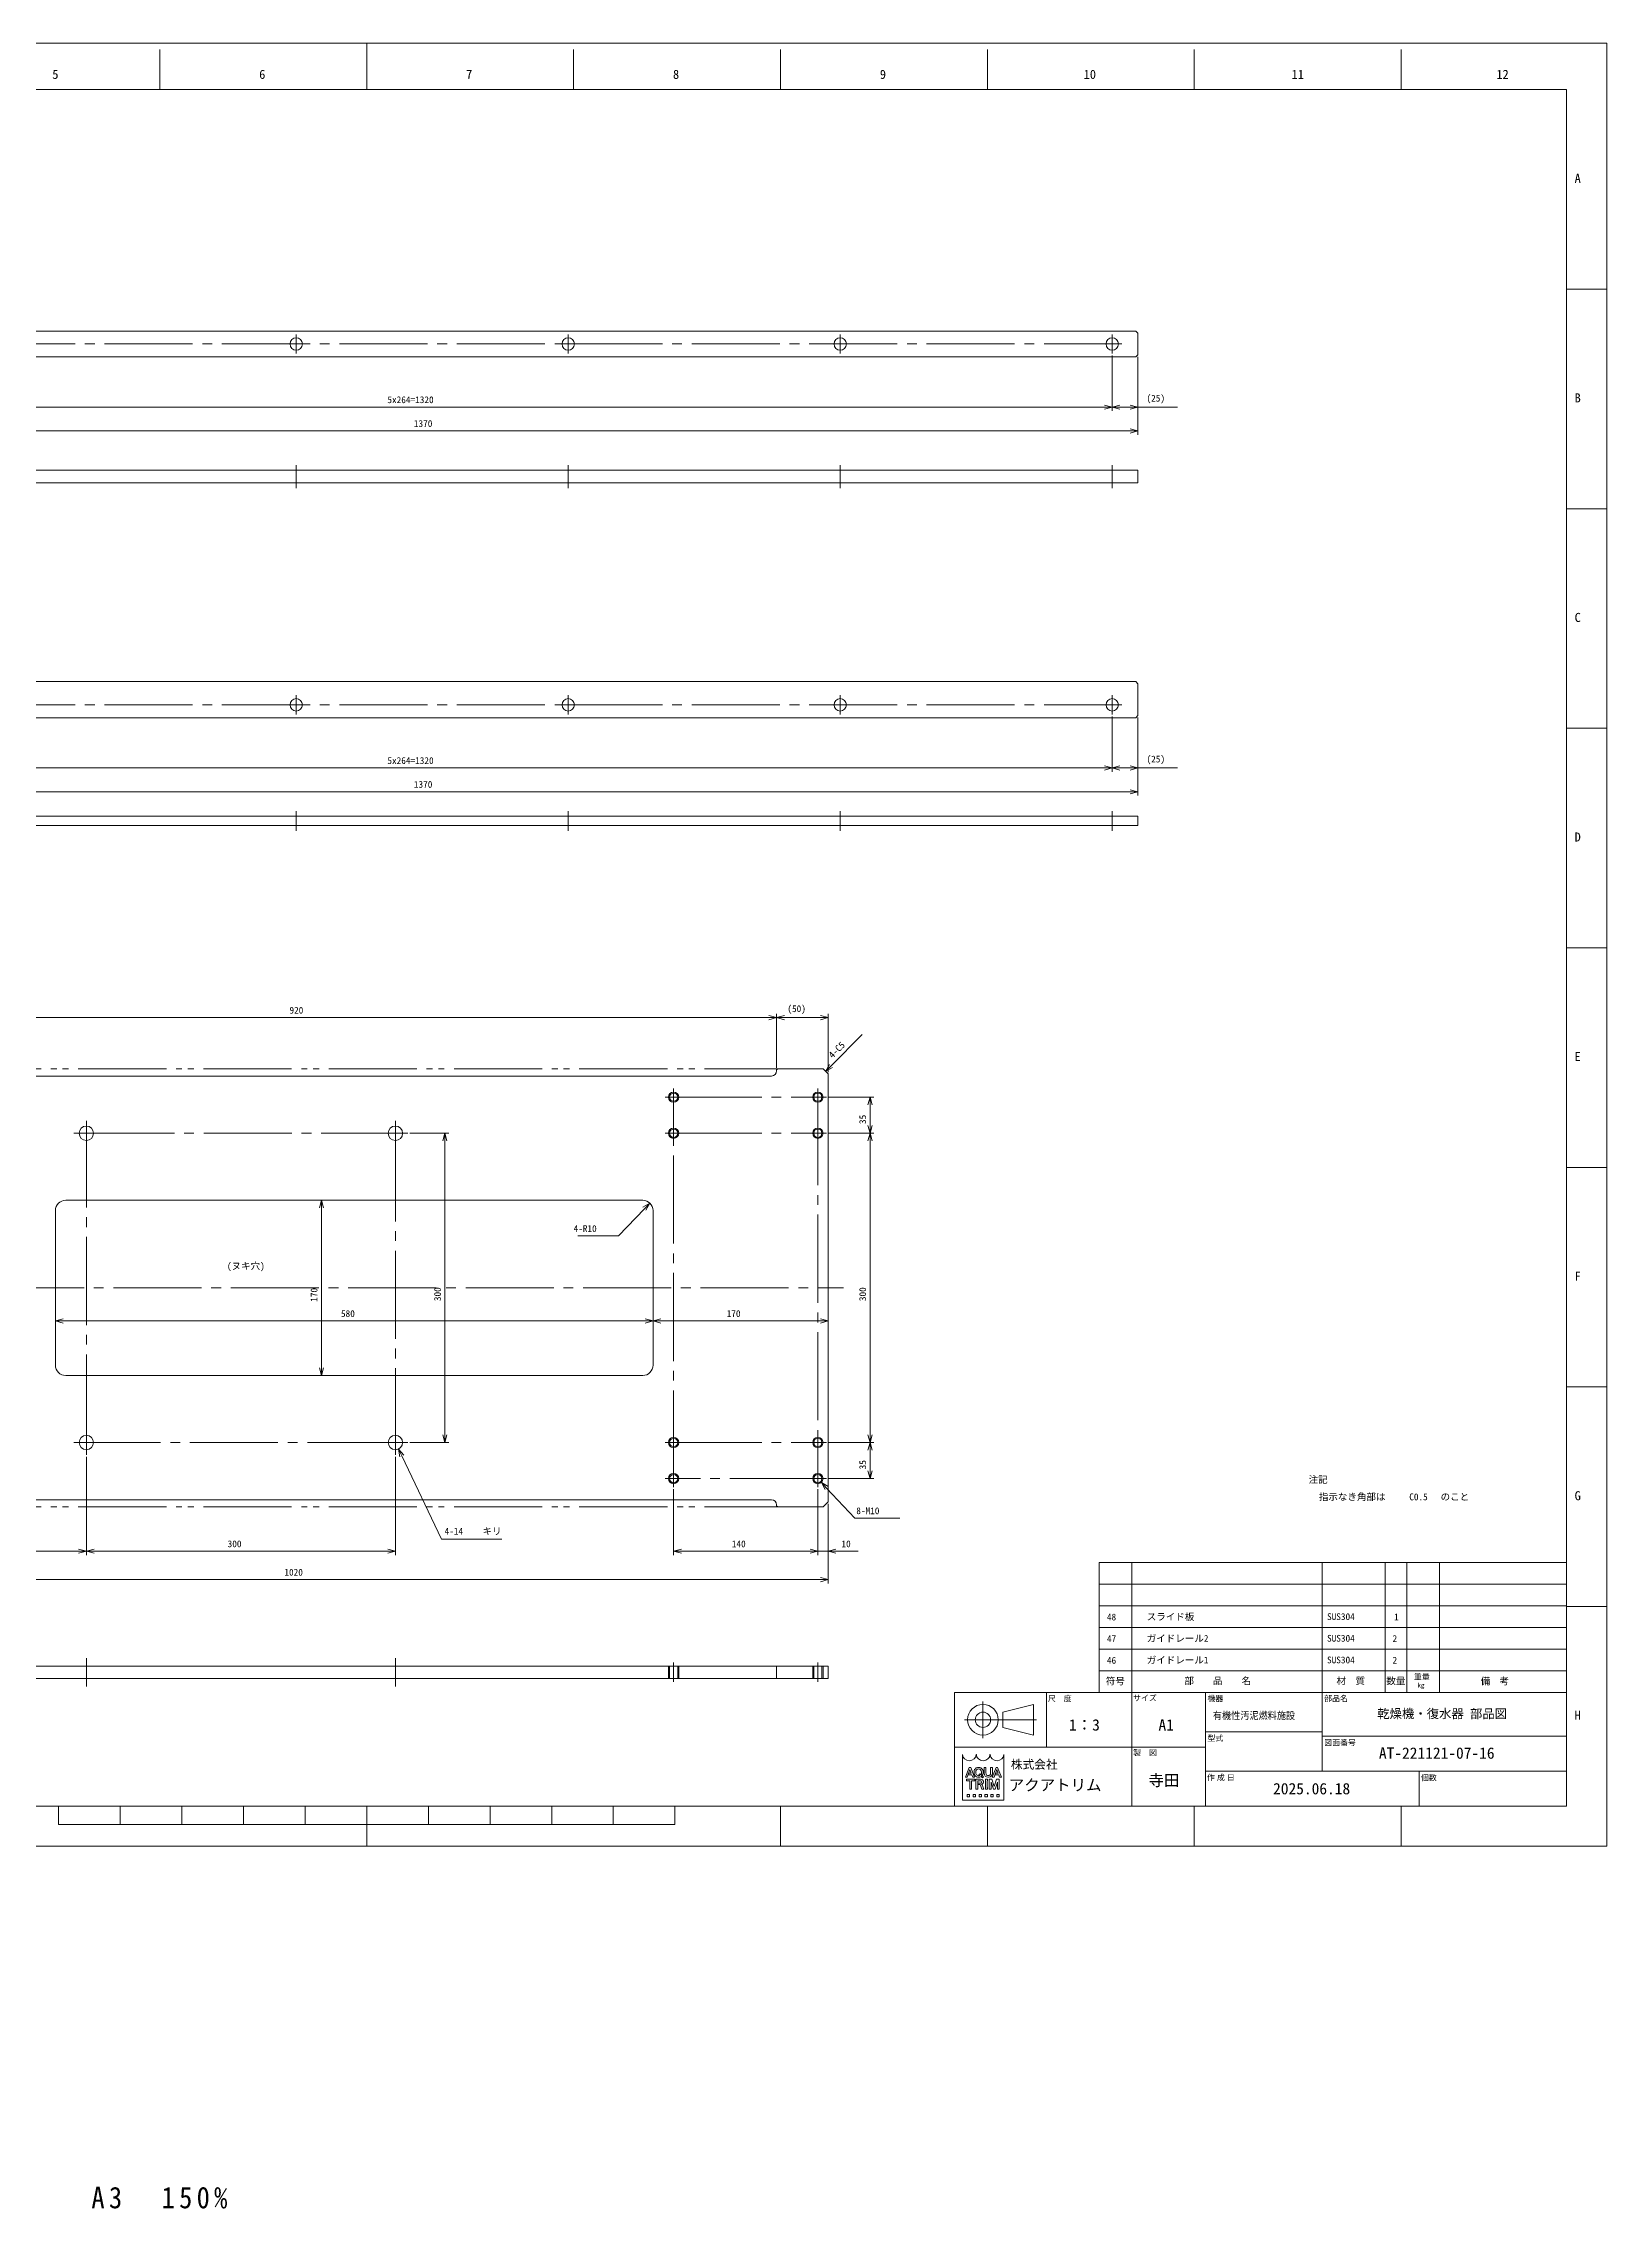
# Model space of a CAD drawing. Units: millimetres at full size. Extents: x -1242 to 1242, y -1219 to 882.
# Drawn here: x -275 to 1242, y -1219 to 882 of the extents above; entities that cross this region are included whole.
import ezdxf
from ezdxf.enums import TextEntityAlignment as Align

# ---------------------------------------------------------------- set-up
doc = ezdxf.new("R2010")
doc.units = ezdxf.units.MM
doc.header["$LTSCALE"] = 9.4985
doc.linetypes.add('CHAIN2', pattern=[12, 9, -1, 1, -1])
doc.linetypes.add('DOUBLE_CHAIN2', pattern=[12.8, 9, -1, 0.6, -0.6, 0.6, -1])
for name, color, linetype, lineweight in [('0-0_90_FRAME', 2, 'Continuous', 9), ('0-1_91_BLANK', 6, 'Continuous', 9), ('0-2_08_DIM', 3, 'Continuous', 9), ('0-3_0', 134, 'Continuous', 9), ('0-4_05_CENTER', 2, 'CHAIN2', 9), ('0-6_04_HIDDEN', 7, 'Continuous', 9), ('0-7_06_PHANTOM', 7, 'DOUBLE_CHAIN2', 9)]:
    doc.layers.add(name, color=color, linetype=linetype, lineweight=lineweight)
doc.layers.add('0-8_07_TEXT', color=3, linetype='Continuous')
doc.layers.add('0-9', color=7, linetype='Continuous')
doc.styles.add('ＭＳ ゴシック', font='')
doc.styles.add('ＭＳ Ｐゴシック', font='')
doc.styles.get('ＭＳ ゴシック').set_extended_font_data('MS Gothic')
doc.styles.get('ＭＳ Ｐゴシック').set_extended_font_data('MS PGothic')

# ---------------------------------------------------------------- blocks, each defined once
blk = doc.blocks.new('M10Tz_1')
at = {"layer": '0-3_0'}
for radius in [5, 4]:
    blk.add_circle((0, 0), radius, dxfattribs=at)
at = {"layer": '0-4_05_CENTER'}
for p, q in [((8.341, 0), (-8.341, 0)), ((0, -8.341), (0, 8.341))]:
    blk.add_line(p, q, dxfattribs=at)
blk = doc.blocks.new('_Open30')
at = {"layer": '0-2_08_DIM'}
blk.add_line((0, 0), (-1, 0), dxfattribs=at)
blk.add_lwpolyline([(-1, 0.268), (0, 0), (-1, -0.268)], dxfattribs=at)

msp = doc.modelspace()

# ---------------------------------------------------------------- linework, layer by layer
at = {"layer": '0-0_90_FRAME'}
for p, q in [((-161.974, 836.694), (-161.974, 875.58)), ((239.626, 836.694), (239.626, 875.58)), ((440.427, 836.694), (440.427, 875.58)), ((641.227, 836.694), (641.227, 875.58)), ((842.027, 836.694), (842.027, 875.58)), ((1042.827, 836.694), (1042.827, 875.58)), ((1242.302, 643.088), (1203.416, 643.088)), ((1242.302, 430.096), (1203.416, 430.096)), ((1242.302, 217.104), (1203.416, 217.104)), ((1242.302, -208.879), (1203.416, -208.879)), ((1242.302, -421.871), (1203.416, -421.871)), ((749.751, -592.154), (1203.416, -592.154)), ((749.751, -592.154), (749.751, -718.154)), ((781.251, -592.154), (781.251, -718.154)), ((966.023, -592.154), (966.023, -718.154)), ((1027.355, -592.154), (1027.355, -718.154)), ((1048.355, -592.154), (1048.355, -718.154)), ((1079.855, -592.154), (1079.855, -718.154)), ((749.751, -613.154), (1203.416, -613.154)), ((749.751, -634.154), (1203.416, -634.154)), ((1242.302, -634.862), (1203.416, -634.862)), ((749.751, -655.154), (1203.416, -655.154)), ((749.751, -676.154), (1203.416, -676.154)), ((749.751, -697.154), (1203.416, -697.154)), ((621.55, -800.513), (624.244, -792.947)), ((622.49, -797.98), (623.01, -796.52)), ((622.49, -797.98), (626.036, -797.98)), ((623.01, -796.52), (625.517, -796.52)), ((623.448, -790.907), (625.04, -790.907)), ((625.517, -796.52), (624.244, -792.947)), ((628.663, -800.467), (625.04, -790.907)), ((628.253, -795.134), (628.253, -796.286)), ((629.854, -795.247), (629.854, -796.169)), ((633.044, -797.966), (633.895, -797.063)), ((633.044, -797.966), (633.829, -798.73)), ((633.895, -797.063), (637.453, -799.995)), ((634.921, -797.862), (636.159, -798.882)), ((635.489, -795.247), (635.489, -796.169)), ((637.09, -795.134), (637.09, -796.286)), ((637.979, -796.634), (637.979, -790.907)), ((639.708, -790.907), (637.979, -790.907)), ((639.708, -796.286), (639.708, -790.907)), ((646.048, -796.634), (646.048, -790.907)), ((647.675, -800.513), (650.369, -792.947)), ((648.615, -797.98), (649.135, -796.52)), ((648.615, -797.98), (652.161, -797.98)), ((649.135, -796.52), (651.642, -796.52)), ((649.573, -790.907), (651.165, -790.907)), ((651.642, -796.52), (650.369, -792.947)), ((654.788, -800.467), (651.165, -790.907)), ((619.825, -800.513), (619.825, -800.467)), ((619.825, -800.513), (621.55, -800.513)), ((621.072, -802.434), (628.948, -802.434)), ((621.072, -802.434), (621.072, -803.779)), ((621.072, -803.779), (623.953, -803.779)), ((621.553, -817.071), (621.553, -819.376)), ((624.145, -812.04), (624.145, -803.971)), ((624.145, -812.04), (625.875, -812.04)), ((625.875, -812.04), (625.875, -803.971)), ((626.067, -803.779), (628.948, -803.779)), ((627.316, -817.071), (627.316, -819.376)), ((628.663, -800.513), (628.663, -800.467)), ((628.948, -802.434), (628.948, -803.779)), ((630.043, -802.434), (630.043, -812.04)), ((630.043, -802.434), (634.462, -802.434)), ((631.773, -803.779), (634.693, -803.779)), ((631.83, -807.488), (631.83, -806.143)), ((631.83, -806.143), (634.693, -806.143)), ((631.83, -807.488), (633.717, -807.488)), ((633.08, -817.071), (633.08, -819.376)), ((634.43, -807.97), (635.892, -812.04)), ((635.006, -799.875), (636.341, -801.175)), ((635.892, -812.04), (637.756, -812.04)), ((636.1, -807.91), (637.756, -811.963)), ((636.341, -801.175), (637.453, -799.995)), ((637.756, -811.963), (637.756, -812.04)), ((638.843, -817.071), (638.843, -819.376)), ((639.212, -802.434), (641.326, -802.434)), ((639.212, -802.434), (639.212, -803.779)), ((639.212, -812.04), (639.212, -810.695)), ((639.405, -810.503), (639.405, -803.971)), ((641.134, -810.503), (641.134, -803.971)), ((641.326, -802.434), (641.326, -803.779)), ((642.301, -800.513), (641.725, -800.513)), ((643.057, -802.434), (645.566, -802.434)), ((644.607, -817.071), (644.607, -819.376)), ((646.995, -812.04), (644.784, -805.316)), ((647.86, -809.411), (645.566, -802.434)), ((645.95, -800.513), (645.95, -800.467)), ((645.95, -800.513), (647.675, -800.513)), ((646.995, -812.04), (648.724, -812.04)), ((647.86, -809.411), (650.154, -802.434)), ((648.724, -812.04), (650.935, -805.316)), ((652.664, -802.434), (650.154, -802.434)), ((652.676, -817.071), (652.676, -819.376)), ((654.788, -800.513), (654.788, -800.467)), ((440.427, -867.18), (440.427, -828.468)), ((641.227, -867.18), (641.227, -828.468)), ((842.027, -867.18), (842.027, -828.468)), ((1042.827, -867.18), (1042.827, -828.468))]:
    msp.add_line(p, q, dxfattribs=at)
at = {"layer": '0-0_90_FRAME', "color": 6}
for p, q in [((38.826, 881.58), (38.826, 836.694)), ((1242.302, 4.113), (1203.416, 4.113)), ((-260.296, -846.416), (-260.296, -828.468)), ((-200.471, -846.416), (-200.471, -828.468)), ((-140.647, -846.416), (-140.647, -828.468)), ((-80.823, -846.416), (-80.823, -828.468)), ((-20.998, -846.416), (-20.998, -828.468)), ((38.826, -867.18), (38.826, -828.468)), ((98.65, -846.416), (98.65, -828.468)), ((158.475, -846.416), (158.475, -828.468)), ((218.299, -846.416), (218.299, -828.468)), ((278.123, -846.416), (278.123, -828.468)), ((337.947, -846.416), (337.947, -828.468)), ((-260.296, -846.416), (337.947, -846.416))]:
    msp.add_line(p, q, dxfattribs=at)
at = {"layer": '0-0_90_FRAME', "color": 134}
for p, q in [((636.888, -762.492), (636.888, -726.852)), ((698.516, -771.19), (698.516, -718.154)), ((749.751, -718.154), (1203.416, -718.154)), ((781.251, -828.468), (781.251, -718.154)), ((852.737, -828.468), (852.737, -718.154)), ((966.023, -718.154), (966.023, -794.526)), ((619.068, -744.672), (688.863, -744.672)), ((852.737, -771.19), (609.416, -771.19)), ((852.737, -756.34), (966.023, -756.34)), ((966.023, -760.583), (1203.416, -760.583)), ((852.737, -794.526), (1203.416, -794.526)), ((1060.144, -794.526), (1060.144, -828.468))]:
    msp.add_line(p, q, dxfattribs=at)
at = {"layer": '0-0_90_FRAME', "color": 6}
msp.add_lwpolyline([(-1125.764, -828.468), (1203.416, -828.468), (1203.416, 836.694), (-1125.764, 836.694)], close=True, dxfattribs=at)
at = {"layer": '0-0_90_FRAME', "color": 134}
for points in [[(609.416, -828.468), (1203.416, -828.468), (1203.416, -718.154), (609.416, -718.154)], [(656.193, -737.247), (685.893, -729.822), (685.893, -759.522), (656.193, -752.097)]]:
    msp.add_lwpolyline(points, close=True, dxfattribs=at)
at = {"layer": '0-0_90_FRAME'}
for points in [[(657.287, -778.455), (657.287, -822.834), (616.942, -822.834), (616.942, -778.455)], [(619.825, -800.513), (619.825, -800.467), (623.448, -790.907)], [(628.663, -800.513), (626.938, -800.513), (626.036, -797.98)], [(644.319, -796.286), (644.319, -790.907), (646.048, -790.907)], [(645.95, -800.513), (645.95, -800.467), (649.573, -790.907)], [(654.788, -800.513), (653.063, -800.513), (652.161, -797.98)], [(621.553, -817.071), (623.858, -817.071), (623.858, -819.376), (621.553, -819.376)], [(627.316, -817.071), (629.622, -817.071), (629.622, -819.376), (627.316, -819.376)], [(630.043, -812.04), (631.773, -812.04), (631.773, -803.779)], [(633.08, -817.071), (635.385, -817.071), (635.385, -819.376), (633.08, -819.376)], [(638.843, -817.071), (641.149, -817.071), (641.149, -819.376), (638.843, -819.376)], [(639.212, -812.04), (641.326, -812.04), (641.326, -810.695)], [(643.057, -802.434), (643.057, -812.04), (644.786, -812.04), (644.784, -805.316)], [(644.607, -817.071), (646.912, -817.071), (646.912, -819.376), (644.607, -819.376)], [(652.676, -817.071), (650.371, -817.071), (650.371, -819.376), (652.676, -819.376)], [(650.935, -805.316), (650.935, -812.04), (652.664, -812.04), (652.664, -802.434)]]:
    msp.add_lwpolyline(points, dxfattribs=at)
at = {"layer": '0-0_90_FRAME', "color": 134}
for radius in [14.85, 7.425]:
    msp.add_circle((636.888, -744.672), radius, dxfattribs=at)
at = {"layer": '0-0_90_FRAME'}
for centre, radius, start, end in [((616.942, -778.647), 0.192, 0, 90), ((630.39, -778.647), 0.192, 0, 180), ((630.39, -778.647), 0.192, 0, 90), ((642.04, -796.46), 4.065, 182.45003, 265.55526), ((643.137, -796.331), 3.43, 179.25279, 218.96457), ((641.986, -796.46), 4.065, 274.44474, 357.54997), ((640.889, -796.331), 3.43, 321.03543, 0.74721), ((643.839, -778.647), 0.192, 0, 180), ((657.287, -778.647), 0.192, 90, 180), ((623.953, -803.971), 0.192, 0, 90), ((626.067, -803.971), 0.192, 90, 180), ((633.717, -808.256), 0.768, 21.9283, 90), ((634.652, -804.961), 1.183, 271.99706, 88.00294), ((634.938, -808.386), 1.256, 22.27295, 58.55311), ((639.212, -803.971), 0.192, 0, 90), ((639.212, -810.503), 0.192, 270, 0), ((642.013, -795.687), 3.198, 241.15773, 298.84227), ((641.326, -803.971), 0.192, 90, 180), ((641.326, -810.503), 0.192, 180, 270)]:
    msp.add_arc(centre, radius, start, end, dxfattribs=at)
for centre, major_axis, ratio, start_param, end_param in [((623.666, -778.647), (-6.532, 0), 0.882353, 6.28318531, 9.42477796), ((632.672, -795.134), (-4.419, 0), 0.956522, 3.14159265, 6.28318531), ((632.672, -796.286), (-4.419, 0), 0.956522, 6.28318531, 8.41045586), ((632.672, -795.247), (2.818, 0), 0.994718, 6.28318531, 9.42477796), ((632.672, -796.173), (2.818, 0), 0.995036, 3.14159265, 5.13549259), ((637.114, -778.647), (-6.532, 0), 0.882353, 6.28318531, 9.42477796), ((632.672, -796.173), (2.818, 0), 0.995036, 5.63666712, 6.28318531), ((632.672, -796.286), (-4.419, 0), 0.956522, 2.48020459, 3.14159265), ((650.563, -778.647), (-6.532, 0), 0.882353, 6.28318531, 9.42477796), ((634.462, -804.961), (-3.101, 0), 0.81482, 1.94406945, 4.71238898)]:
    msp.add_ellipse(centre, major_axis=major_axis, ratio=ratio, start_param=start_param, end_param=end_param, dxfattribs=at)
at = {"layer": '0-1_91_BLANK'}
msp.add_lwpolyline([(-1242.302, -867.18), (1242.302, -867.18), (1242.302, 881.58), (-1242.302, 881.58)], close=True, dxfattribs=at)
at = {"layer": '0-2_08_DIM'}
for p, q in [((762.354, 578.686), (762.354, 524.926)), ((762.354, 578.686), (762.354, 524.926)), ((787.354, 577.527), (787.354, 501.808)), ((787.354, 577.527), (787.354, 524.926)), ((-550.146, 528.676), (754.854, 528.676)), ((769.854, 528.676), (779.854, 528.676)), ((787.354, 528.676), (825.604, 528.676)), ((-575.146, 505.558), (779.854, 505.558)), ((762.354, 228.639), (762.354, 174.878)), ((762.354, 228.639), (762.354, 174.878)), ((787.354, 227.48), (787.354, 151.761)), ((787.354, 227.48), (787.354, 174.878)), ((-550.146, 178.628), (754.854, 178.628)), ((769.854, 178.628), (779.854, 178.628)), ((787.354, 178.628), (825.604, 178.628)), ((-575.146, 155.511), (779.854, 155.511)), ((436.651, -112.349), (436.651, -59.799)), ((436.651, -112.349), (436.651, -59.799)), ((486.651, -116.349), (486.651, -59.799)), ((-475.85, -63.549), (429.151, -63.549)), ((444.151, -63.549), (479.151, -63.549)), ((489.454, -110.42), (519.791, -80.084)), ((486.867, -140.724), (531.024, -140.724)), ((527.274, -168.224), (527.274, -148.224)), ((80.512, -175.724), (118.408, -175.724)), ((114.658, -468.224), (114.658, -183.224)), ((486.867, -175.724), (531.024, -175.724)), ((486.867, -175.724), (531.024, -175.724)), ((527.274, -468.224), (527.274, -183.224)), ((3.45, -240.724), (-8.944, -240.724)), ((-5.194, -403.224), (-5.194, -248.224)), ((-263.35, -350.617), (-263.35, -361.608)), ((316.651, -350.617), (316.651, -361.608)), ((316.651, -350.617), (316.651, -361.608)), ((486.651, -351.117), (486.651, -361.608)), ((-255.85, -357.858), (309.151, -357.858)), ((324.151, -357.858), (479.151, -357.858)), ((3.45, -410.724), (-8.944, -410.724)), ((80.512, -475.724), (118.408, -475.724)), ((486.867, -475.724), (531.024, -475.724)), ((486.867, -475.724), (531.024, -475.724)), ((-233.35, -489.586), (-233.35, -584.91)), ((-233.35, -489.586), (-233.35, -584.91)), ((66.651, -489.586), (66.651, -584.91)), ((527.274, -483.224), (527.274, -503.224)), ((336.651, -520.94), (336.651, -584.91)), ((476.651, -520.94), (476.651, -584.91)), ((476.651, -520.94), (476.651, -584.91)), ((486.867, -510.724), (531.024, -510.724)), ((486.651, -535.099), (486.651, -612.51)), ((486.651, -535.099), (486.651, -584.91)), ((-395.85, -581.16), (-240.85, -581.16)), ((-225.85, -581.16), (59.151, -581.16)), ((344.151, -581.16), (469.151, -581.16)), ((469.151, -581.16), (461.651, -581.16)), ((476.651, -581.16), (486.651, -581.16)), ((494.151, -581.16), (515.901, -581.16)), ((-525.85, -608.76), (479.151, -608.76))]:
    msp.add_line(p, q, dxfattribs=at)
for points in [[(243.738, -275.362), (283.113, -275.362), (308.378, -248.916)], [(169.978, -569.448), (111.403, -569.448), (72.898, -488.809)], [(556.274, -549.114), (512.399, -549.114), (485.17, -519.872)]]:
    msp.add_lwpolyline(points, dxfattribs=at)
at = {"layer": '0-3_0'}
for p, q in [((431.651, -120.224), (-478.35, -120.224)), ((437.651, -113.224), (436.651, -114.224)), ((436.651, -114.224), (436.651, -115.224)), ((437.651, -113.224), (481.651, -113.224)), ((486.651, -123.224), (486.651, -126.224)), ((-263.35, -400.724), (-263.35, -250.724)), ((-253.35, -240.724), (306.651, -240.724)), ((316.651, -250.724), (316.651, -400.724)), ((306.651, -410.724), (-253.35, -410.724)), ((431.651, -531.224), (-478.35, -531.224)), ((436.651, -537.224), (436.651, -536.224)), ((437.651, -538.224), (436.651, -537.224)), ((437.651, -538.224), (481.651, -538.224)), ((436.651, -692.539), (436.651, -704.539))]:
    msp.add_line(p, q, dxfattribs=at)
for points in [[(-580.646, 577.402), (785.354, 577.402), (787.354, 579.402), (787.354, 600.402), (785.354, 602.402), (-580.646, 602.402), (-582.646, 600.402), (-582.646, 579.402)], [(-582.646, 455.366), (787.354, 455.366), (787.354, 467.366), (-582.646, 467.366)], [(-580.646, 227.355), (785.354, 227.355), (787.354, 229.355), (787.354, 260.355), (785.354, 262.355), (-580.646, 262.355), (-582.646, 260.355), (-582.646, 229.355)], [(-582.646, 122.761), (787.354, 122.761), (787.354, 131.761), (-582.646, 131.761)], [(-533.35, -704.539), (486.651, -704.539), (486.651, -692.539), (-533.35, -692.539)]]:
    msp.add_lwpolyline(points, close=True, dxfattribs=at)
msp.add_lwpolyline([(486.651, -125.724), (486.651, -526.724), (486.651, -528.224)], dxfattribs=at)
for centre, radius in [((-29.646, 589.902), 6), ((234.354, 589.902), 6), ((498.354, 589.902), 6), ((762.354, 589.902), 6), ((-29.646, 239.855), 6), ((234.354, 239.855), 6), ((498.354, 239.855), 6), ((762.354, 239.855), 6), ((-233.35, -175.724), 7), ((66.651, -175.724), 7), ((-233.35, -475.724), 7), ((66.651, -475.724), 7)]:
    msp.add_circle(centre, radius, dxfattribs=at)
for centre, radius, start, end in [((431.651, -115.224), 5, 270, 0), ((-253.35, -250.724), 10, 90, 180), ((306.651, -250.724), 10, 0, 90), ((-253.35, -400.724), 10, 180, 270), ((306.651, -400.724), 10, 270, 0), ((431.651, -536.224), 5, 0, 90)]:
    msp.add_arc(centre, radius, start, end, dxfattribs=at)
at = {"layer": '0-4_05_CENTER'}
for p, q in [((-557.646, 589.902), (762.354, 589.902)), ((-20.305, 589.902), (-38.987, 589.902)), ((-29.646, 580.561), (-29.646, 599.243)), ((243.695, 589.902), (225.013, 589.902)), ((234.354, 580.561), (234.354, 599.243)), ((507.695, 589.902), (489.013, 589.902)), ((498.354, 580.561), (498.354, 599.243)), ((753.013, 589.902), (771.695, 589.902)), ((762.354, 580.561), (762.354, 599.243)), ((-29.646, 450.194), (-29.646, 472.409)), ((234.354, 450.194), (234.354, 472.409)), ((498.354, 450.194), (498.354, 472.409)), ((762.354, 450.194), (762.354, 472.409)), ((-557.646, 239.855), (762.354, 239.855)), ((-20.305, 239.855), (-38.987, 239.855)), ((-29.646, 230.514), (-29.646, 249.196)), ((243.695, 239.855), (225.013, 239.855)), ((234.354, 230.514), (234.354, 249.196)), ((507.695, 239.855), (489.013, 239.855)), ((498.354, 230.514), (498.354, 249.196)), ((753.013, 239.855), (771.695, 239.855)), ((762.354, 230.514), (762.354, 249.196)), ((-29.646, 117.589), (-29.646, 136.804)), ((234.354, 117.589), (234.354, 136.804)), ((498.354, 117.589), (498.354, 136.804)), ((762.354, 117.589), (762.354, 136.804)), ((-233.35, -187.71), (-233.35, -163.737)), ((66.651, -187.71), (66.651, -163.737)), ((-221.363, -175.724), (-245.336, -175.724)), ((78.637, -175.724), (54.664, -175.724)), ((336.651, -175.724), (476.651, -175.724)), ((-549.063, -325.724), (501.382, -325.724)), ((-221.363, -475.724), (-245.336, -475.724)), ((-233.35, -463.737), (-233.35, -487.711)), ((78.637, -475.724), (54.664, -475.724)), ((66.651, -463.737), (66.651, -487.711)), ((336.651, -475.724), (476.651, -475.724)), ((-233.35, -685.047), (-233.35, -712.273)), ((66.651, -685.047), (66.651, -712.273)), ((336.651, -689.151), (336.651, -707.926)), ((476.651, -689.151), (476.651, -707.926))]:
    msp.add_line(p, q, dxfattribs=at)
for points in [[(336.651, -140.724), (476.651, -140.724), (476.651, -510.724), (336.651, -510.724)], [(-233.35, -175.724), (66.651, -175.724), (66.651, -475.724), (-233.35, -475.724)]]:
    msp.add_lwpolyline(points, close=True, dxfattribs=at)
at = {"layer": '0-6_04_HIDDEN'}
for p, q in [((331.651, -692.539), (331.651, -704.539)), ((332.651, -692.539), (332.651, -704.539)), ((340.651, -692.539), (340.651, -704.539)), ((341.651, -692.539), (341.651, -704.539)), ((471.651, -692.539), (471.651, -704.539)), ((472.651, -692.539), (472.651, -704.539)), ((480.651, -692.539), (480.651, -704.539)), ((481.651, -692.539), (481.651, -704.539))]:
    msp.add_line(p, q, dxfattribs=at)
at = {"layer": '0-6_04_HIDDEN', "color": 134}
for points in [[(481.651, -113.224), (486.651, -118.224), (486.651, -123.224)], [(486.651, -528.224), (486.651, -533.224), (481.651, -538.224)]]:
    msp.add_lwpolyline(points, dxfattribs=at)
at = {"layer": '0-7_06_PHANTOM'}
for p, q in [((-484.35, -113.224), (437.651, -113.224)), ((-484.35, -538.224), (437.651, -538.224))]:
    msp.add_line(p, q, dxfattribs=at)

# ---------------------------------------------------------------- block references
at = {"layer": '0-2_08_DIM', "xscale": 7.5, "yscale": 7.5}
for p in [(762.354, 528.676), (787.354, 528.676), (787.354, 505.558), (762.354, 178.628), (787.354, 178.628), (787.354, 155.511), (436.651, -63.549), (486.651, -63.549), (316.651, -357.858), (486.651, -357.858), (-233.35, -581.16), (66.651, -581.16), (476.651, -581.16), (476.651, -581.16), (486.651, -608.76)]:
    msp.add_blockref('_Open30', p, dxfattribs=at)
for p, rotation in [((762.354, 528.676), 180), ((762.354, 178.628), 180), ((436.651, -63.549), 180), ((484.151, -115.724), 225), ((527.274, -140.724), 90), ((114.658, -175.724), 90), ((527.274, -175.724), 270), ((527.274, -175.724), 90), ((-5.194, -240.724), 90), ((313.558, -243.493), 46.30894), ((-263.35, -357.858), 180), ((316.651, -357.858), 180), ((-5.194, -410.724), 270), ((69.667, -482.041), 115.52387), ((114.658, -475.724), 270), ((527.274, -475.724), 270), ((527.274, -475.724), 90), ((527.274, -510.724), 270), ((480.059, -514.383), 132.95933), ((-233.35, -581.16), 180), ((336.651, -581.16), 180), ((486.651, -581.16), 180)]:
    msp.add_blockref('_Open30', p, dxfattribs=dict(at, rotation=rotation))
at = {"layer": '0-3_0'}
for p in [(336.651, -140.724), (476.651, -140.724), (336.651, -175.724), (476.651, -175.724), (336.651, -475.724), (476.651, -475.724), (336.651, -510.724), (476.651, -510.724)]:
    msp.add_blockref('M10Tz_1', p, dxfattribs=at)

# ---------------------------------------------------------------- texts
at = {"layer": '0-0_90_FRAME', "color": 134}
for s, height, style, p in [('5', 8.798, 'ＭＳ ゴシック', (-266.374, 844.439)), ('6', 8.798, 'ＭＳ ゴシック', (-65.574, 844.439)), ('7', 8.798, 'ＭＳ ゴシック', (135.226, 844.439)), ('8', 8.798, 'ＭＳ ゴシック', (336.026, 844.439)), ('9', 8.798, 'ＭＳ ゴシック', (536.827, 844.439)), ('10', 8.798, 'ＭＳ ゴシック', (734.627, 844.439)), ('11', 8.798, 'ＭＳ ゴシック', (936.427, 844.439)), ('12', 8.798, 'ＭＳ ゴシック', (1135.227, 844.439)), ('A', 8.798, 'ＭＳ ゴシック', (1211.146, 743.584)), ('B', 8.798, 'ＭＳ ゴシック', (1211.146, 530.592)), ('C', 8.798, 'ＭＳ ゴシック', (1211.146, 317.6)), ('D', 8.798, 'ＭＳ ゴシック', (1211.146, 104.609)), ('E', 8.798, 'ＭＳ ゴシック', (1211.146, -108.383)), ('F', 8.798, 'ＭＳ ゴシック', (1211.146, -321.375)), ('G', 8.798, 'ＭＳ ゴシック', (1211.146, -534.367)), ('尺\u3000度', 5.499, 'ＭＳ Ｐゴシック', (699.861, -728.547)), ('サイズ', 5.499, 'ＭＳ Ｐゴシック', (782.597, -727.987)), ('機器', 5.499, 'ＭＳ Ｐゴシック', (854.776, -728.423)), ('部品名', 5.499, 'ＭＳ Ｐゴシック', (968.062, -728.423)), ('乾燥機・復水器 部品図', 8.798, 'ＭＳ ゴシック', (1019.605, -745.787)), ('1：3', 11, 'ＭＳ ゴシック', (720.391, -758.46)), ('A1', 11, 'ＭＳ ゴシック', (807.248, -758.46)), ('H', 8.798, 'ＭＳ ゴシック', (1211.146, -747.358)), ('製\u3000図', 5.499, 'ＭＳ Ｐゴシック', (782.597, -781.023)), ('型式', 5.499, 'ＭＳ Ｐゴシック', (854.776, -766.984)), ('図面番号', 5.499, 'ＭＳ Ｐゴシック', (968.062, -771.226)), ('AT-221121-07-16', 11, 'ＭＳ ゴシック', (1021.207, -785.795)), ('寺田', 11, 'ＭＳ ゴシック', (797.502, -812.252)), ('作 成 日', 5.499, 'ＭＳ Ｐゴシック', (854.258, -805.079)), ('個数', 5.499, 'ＭＳ Ｐゴシック', (1061.926, -805.287)), ('2025.06.18', 11, 'ＭＳ ゴシック', (918.491, -820.321))]:
    msp.add_text(s, height=height, dxfattribs=dict(at, style=style)).set_placement(p, align=Align.BOTTOM_LEFT)
at = {"layer": '0-0_90_FRAME', "color": 3, "style": 'ＭＳ ゴシック'}
for s, height, p in [('48', 6.598, (757.229, -650.287)), ('スライド板', 6.598, (795.882, -650.055)), ('SUS304', 6.598, (970.857, -649.936)), ('1', 6.598, (1035.948, -650.136)), ('47', 6.598, (757.229, -671.287)), ('ガイドレール2', 6.598, (795.882, -671.055)), ('SUS304', 6.598, (970.857, -670.936)), ('2', 6.598, (1034.448, -671.136)), ('46', 6.598, (757.229, -692.287)), ('ガイドレール1', 6.598, (795.882, -692.055)), ('SUS304', 6.598, (970.857, -691.936)), ('2', 6.598, (1034.448, -692.136)), ('符号', 6.598, (756.165, -712.435)), ('部\u3000\u3000品\u3000\u3000名', 6.598, (832.462, -712.108)), ('材\u3000質', 6.598, (980.028, -712.216)), ('数量', 6.598, (1028.458, -712.284)), ('重量', 5.499, (1055.215, -707.375)), ('kg', 4.399, (1058.53, -714.714)), ('備  考', 6.598, (1119.997, -712.435))]:
    msp.add_text(s, height=height, dxfattribs=at).set_placement(p, align=Align.BOTTOM_LEFT)
at = {"layer": '0-0_90_FRAME', "color": 134, "style": 'ＭＳ ゴシック', "width": 0.9}
msp.add_text('有機性汚泥燃料施設', height=7.038, dxfattribs=at).set_placement((860.06, -746.217), align=Align.BOTTOM_LEFT)
at = {"layer": '0-0_90_FRAME', "style": 'ＭＳ ゴシック'}
for s, height, p in [('株式会社', 8.315, (663.99, -794.766)), ('アクアトリム', 11, (661.901, -816.795))]:
    msp.add_text(s, height=height, dxfattribs=at).set_placement(p, align=Align.BOTTOM_LEFT)
at = {"layer": '0-2_08_DIM'}
for s, style, p in [('5x264=1320', 'ＭＳ ゴシック', (58.854, 530.551)), ('(25)', 'ＭＳ ゴシック', (795.658, 532.051)), ('1370', 'ＭＳ ゴシック', (84.568, 507.433)), ('(25)', 'ＭＳ ゴシック', (795.658, 182.003)), ('5x264=1320', 'ＭＳ ゴシック', (58.854, 180.503)), ('1370', 'ＭＳ ゴシック', (84.568, 157.386)), ('920', 'ＭＳ ゴシック', (-36.207, -61.674)), ('(50)', 'ＭＳ ゴシック', (447.079, -60.168)), ('4-R10', 'ＭＳ ゴシック', (239.56, -273.487)), ('(ヌキ穴)', 'ＭＳ ゴシック', (-96.82, -309.827)), ('580', 'ＭＳ ゴシック', (13.793, -355.983)), ('170', 'ＭＳ ゴシック', (388.151, -355.983)), ('8-M10', 'ＭＳ ゴシック', (513.953, -547.239)), ('4-14', 'ＭＳ ゴシック', (114.353, -567.06)), ('キリ', 'ＭＳ Ｐゴシック', (151.21, -567.06)), ('300', 'ＭＳ ゴシック', (-96.207, -579.285)), ('140', 'ＭＳ ゴシック', (393.151, -579.285)), ('10', 'ＭＳ ゴシック', (499.561, -579.285)), ('1020', 'ＭＳ ゴシック', (-41.135, -606.885))]:
    msp.add_text(s, height=6.598, dxfattribs=dict(at, style=style)).set_placement(p, align=Align.BOTTOM_LEFT)
at = {"layer": '0-2_08_DIM', "style": 'ＭＳ ゴシック'}
for s, rotation, p in [('4-C5', 45, (492.289, -104.934)), ('35', 90, (525.399, -166.795)), ('170', 90, (-7.069, -339.224)), ('300', 90, (112.783, -338.581)), ('300', 90, (525.399, -338.581)), ('35', 90, (525.399, -501.795))]:
    msp.add_text(s, height=6.598, rotation=rotation, dxfattribs=at).set_placement(p, align=Align.BOTTOM_LEFT)
at = {"layer": '0-8_07_TEXT'}
for s, style, p in [('注記', 'ＭＳ Ｐゴシック', (952.948, -516.989)), ('\u3000指示なき角部は', 'ＭＳ Ｐゴシック', (953.668, -533.726)), ('C0.5', 'ＭＳ ゴシック', (1050.643, -533.726)), ('のこと', 'ＭＳ Ｐゴシック', (1081.071, -533.726))]:
    msp.add_text(s, height=6.598, dxfattribs=dict(at, style=style)).set_placement(p, align=Align.BOTTOM_LEFT)
at = {"layer": '0-9', "insert": (-228.416, -1218.974), "char_height": 20.89, "attachment_point": 7, "style": 'ＭＳ ゴシック'}
msp.add_mtext('\\T1.33;\\W0.9;A3\u3000150%', dxfattribs=at)

doc.saveas('drawing.dxf')
